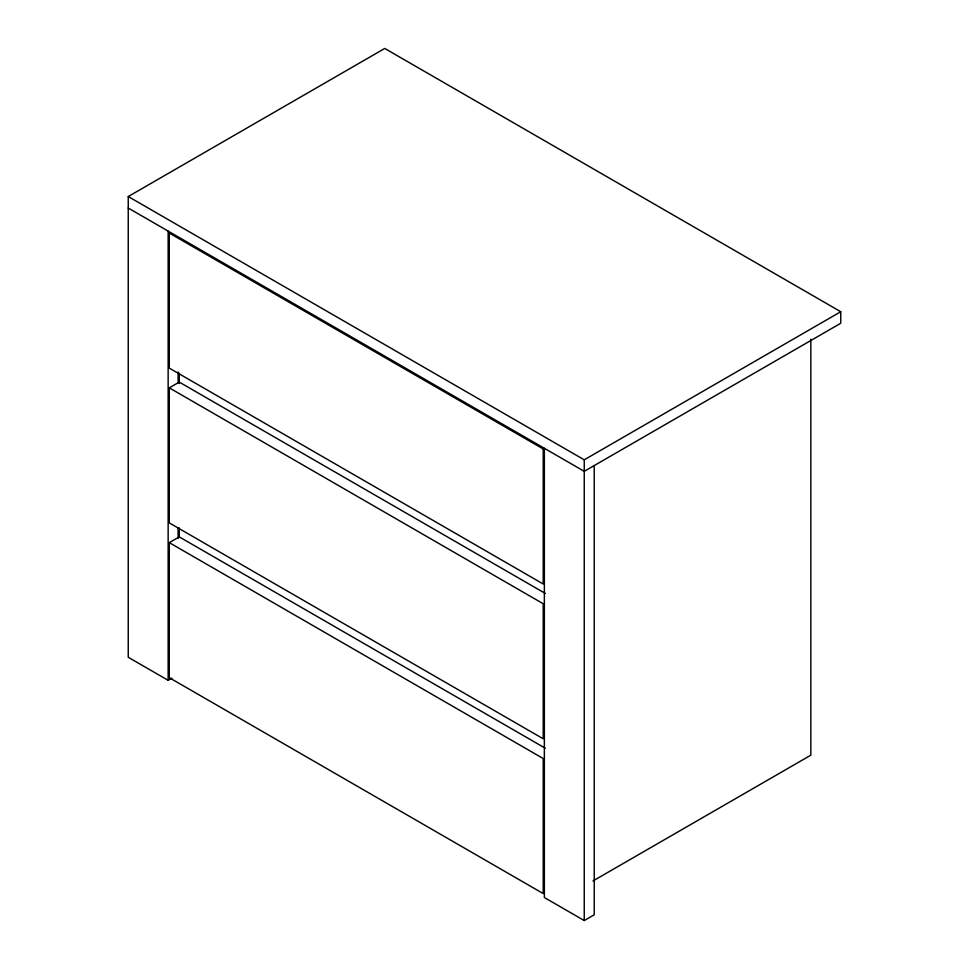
<?xml version="1.0" encoding="UTF-8"?>
<svg xmlns="http://www.w3.org/2000/svg" width="969" height="969" viewBox="0 0 969 969"><rect width="100%" height="100%" fill="white"/><g stroke="black" fill="none" stroke-linecap="round" stroke-linejoin="round"><path stroke-width="1.45" d="M171.888 678.155L168.146 680.311L128.247 657.273L128.247 196.537L384.754 48.45L840.753 311.727L840.753 323.246L584.246 471.334L128.247 208.056M169.284 387.854L543.209 603.735L543.209 738.778L169.284 522.897L169.284 387.854L179.265 382.101L545.341 593.452M169.284 542.64L543.209 758.521L543.209 893.563L169.284 677.682L169.284 542.64L179.265 536.887L545.341 748.238M128.247 196.537L584.246 459.815L840.753 311.727M593.004 880.942L810.835 755.178L810.835 339.235M544.348 448.296L544.348 897.512L584.246 920.55L594.227 914.797L594.227 465.568M584.246 459.815L584.246 920.55M179.265 373.138L179.265 383.542M179.265 527.923L179.265 536.838M178.114 372.048L178.114 382.634M178.114 527.839L178.114 538.425M168.146 231.094L168.146 680.311M543.209 448.95L169.284 233.069L169.284 368.111L543.209 583.992L543.209 448.95"/></g></svg>
